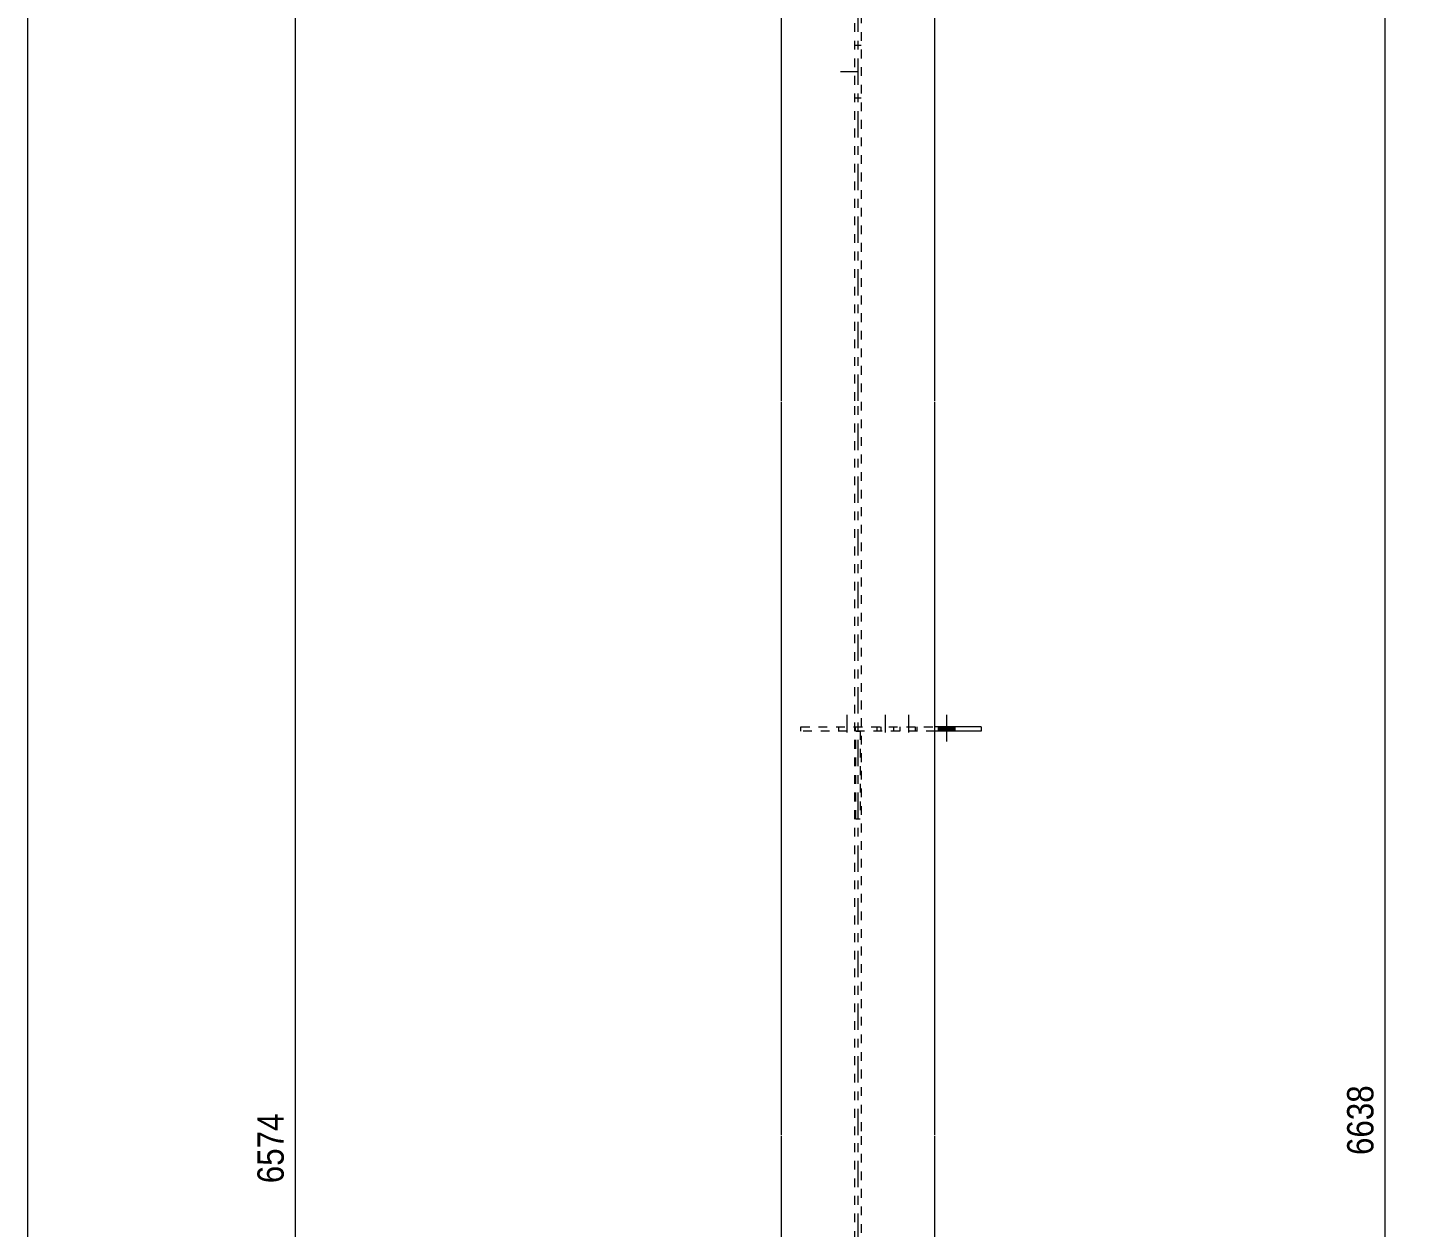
# Model space of a CAD drawing. Header units: millimetres. Extents: x 2 to 825, y 1 to 579.
# Drawn here: x 5 to 161.9, y 290 to 426.6 of the extents above; entities that cross this region are included whole.
import ezdxf

# ---------------------------------------------------------------- set-up
doc = ezdxf.new("R2010")
doc.units = ezdxf.units.MM
for name, pattern in [('XKITLINE00', [0]), ('XKITLINE01', [4, 1, -1, 1, -1]), ('XKITLINE02', [4, 2, -2]), ('XKITLINE03', [6, 3, -1, 1, -1])]:
    doc.linetypes.add(name, pattern=pattern)
for name, color, linetype, lineweight in [('Bolt', 3, 'Continuous', 0), ('Dimensions', 7, 'Continuous', 0), ('DrawingSheet', 5, 'Continuous', 0), ('Part', 2, 'Continuous', 0)]:
    doc.layers.add(name, color=color, linetype=linetype, lineweight=lineweight)
doc.styles.add('ARIAL', font='ARIAL.TTF')

# ---------------------------------------------------------------- blocks, each defined once
blk = doc.blocks.new('*A48')
at = {"layer": 'Bolt', "color": 3, "linetype": 'XKITLINE02', "lineweight": 0}
for p, q in [((99.15, 424.57), (99.85, 424.57)), ((97.5, 421.57), (101.5, 421.57)), ((99.15, 418.57), (99.85, 418.57)), ((99.15, 181.99), (99.85, 181.99)), ((97.5, 178.99), (101.5, 178.99)), ((99.15, 175.99), (99.85, 175.99))]:
    blk.add_line(p, q, dxfattribs=at)
blk = doc.blocks.new('*A54')
at = {"layer": 'Bolt'}
blk.add_hatch(color=3, dxfattribs=at).paths.add_polyline_path([(110.53, 346.99), (110.53, 346.49), (108.62, 346.49), (108.62, 346.99)], flags=17)
at = {"layer": 'Bolt', "color": 3, "linetype": 'XKITLINE02', "lineweight": 0}
for p, q in [((98.22, 348.33), (98.22, 345.33)), ((102.57, 348.33), (102.57, 345.33)), ((105.23, 348.33), (105.23, 345.33)), ((97.27, 346.99), (97.27, 346.49)), ((99.17, 346.99), (99.17, 346.49)), ((101.62, 346.99), (101.62, 346.49)), ((103.52, 346.99), (103.52, 346.49)), ((104.27, 346.99), (104.27, 346.49)), ((106.18, 346.99), (106.18, 346.49))]:
    blk.add_line(p, q, dxfattribs=at)
at = {"layer": 'Bolt', "color": 3, "linetype": 'XKITLINE00', "lineweight": 0}
for p, q in [((109.58, 348.33), (109.58, 345.33)), ((108.62, 346.99), (108.62, 346.49)), ((110.53, 346.99), (110.53, 346.49))]:
    blk.add_line(p, q, dxfattribs=at)
blk = doc.blocks.new('*A58')
at = {"layer": 'Part', "color": 7, "linetype": 'XKITLINE03', "lineweight": 0}
for p, q in [((99.5, 384.07), (99.5, 480.33)), ((99.5, 300.49), (99.5, 383.97)), ((99.5, 216.59), (99.5, 300.39))]:
    blk.add_line(p, q, dxfattribs=at)
at = {"layer": 'Part', "color": 2, "linetype": 'XKITLINE00', "lineweight": 0}
for p, q in [((90.75, 472.17), (90.75, 384.07)), ((108.25, 384.07), (108.25, 472.17)), ((90.75, 383.97), (90.75, 300.49)), ((108.25, 300.49), (108.25, 383.97)), ((90.75, 300.39), (90.75, 216.59)), ((108.25, 216.59), (108.25, 300.39))]:
    blk.add_line(p, q, dxfattribs=at)
at = {"layer": 'Part', "color": 7, "linetype": 'XKITLINE01', "lineweight": 0}
for p, q in [((99.15, 384.07), (99.15, 472.06)), ((99.85, 472.06), (99.85, 384.07)), ((99.15, 300.49), (99.15, 383.97)), ((99.85, 383.97), (99.85, 300.49)), ((99.15, 216.59), (99.15, 300.39)), ((99.85, 300.39), (99.85, 216.59))]:
    blk.add_line(p, q, dxfattribs=at)
blk = doc.blocks.new('*A70')
at = {"layer": 'Part', "color": 7, "linetype": 'XKITLINE01', "lineweight": 0}
for p, q in [((99.25, 346.49), (99.75, 346.49)), ((99.25, 336.49), (99.25, 346.49)), ((99.25, 346.49), (99.75, 346.49)), ((99.75, 346.49), (99.75, 336.49)), ((99.75, 336.49), (99.25, 336.49))]:
    blk.add_line(p, q, dxfattribs=at)
blk = doc.blocks.new('*A71')
at = {"layer": 'Part', "color": 7, "linetype": 'XKITLINE01', "lineweight": 0}
for p, q in [((93, 346.49), (93, 346.99)), ((93, 346.99), (108.25, 346.99)), ((102.12, 346.49), (102.12, 346.99)), ((106, 346.99), (106, 346.49)), ((108.25, 346.49), (93, 346.49))]:
    blk.add_line(p, q, dxfattribs=at)
at = {"layer": 'Part', "color": 2, "linetype": 'XKITLINE00', "lineweight": 0}
for p, q in [((113.5, 346.99), (108.25, 346.99)), ((113.5, 346.99), (113.5, 346.49)), ((113.5, 346.49), (108.25, 346.49))]:
    blk.add_line(p, q, dxfattribs=at)
blk = doc.blocks.new('*A149')
at = {"layer": 'DrawingSheet', "color": 5, "linetype": 'XKITLINE00', "lineweight": 0}
blk.add_line((5, 579), (5, 5), dxfattribs=at)
blk = doc.blocks.new('*A238')
at = {"layer": 'Dimensions', "color": 7, "linetype": 'XKITLINE00', "lineweight": 0}
for p, q in [((90.15, 437.98), (32.65, 437.98)), ((34.65, 438.83), (36.35, 437.13)), ((35.5, 160.99), (35.5, 437.98)), ((34.65, 161.84), (36.35, 160.14)), ((89.75, 160.99), (32.65, 160.99))]:
    blk.add_line(p, q, dxfattribs=at)
at = {"layer": 'Dimensions', "color": 3}
for p in [(35.5, 437.98), (35.5, 160.99)]:
    blk.add_point(p, dxfattribs=at)
at = {"layer": 'Dimensions', "color": 3, "style": 'ARIAL', "width": 0.85}
blk.add_text('6574', height=3, dxfattribs=at).set_placement((36.8, 439.18))
blk.add_text('6574', height=3, rotation=90.0002, dxfattribs=at).set_placement((34.15, 295.04))
blk = doc.blocks.new('*A242')
at = {"layer": 'Dimensions', "color": 7, "linetype": 'XKITLINE00', "lineweight": 0}
for p, q in [((105.5, 444.41), (161.9, 444.41)), ((158.65, 445.26), (160.35, 443.56)), ((159.5, 160.99), (159.5, 444.41)), ((159.5, 168.21), (159.5, 160.99)), ((159, 163.49), (159.5, 160.99)), ((160, 163.49), (159.5, 160.99)), ((158.65, 161.84), (160.35, 160.14)), ((109.25, 160.99), (161.9, 160.99)), ((109.25, 160.99), (161.9, 160.99))]:
    blk.add_line(p, q, dxfattribs=at)
at = {"layer": 'Dimensions', "color": 3}
for p in [(159.5, 444.41), (159.5, 160.99)]:
    blk.add_point(p, dxfattribs=at)
at = {"layer": 'Dimensions', "color": 7}
blk.add_point((159.5, 160.99), dxfattribs=at)
at = {"layer": 'Dimensions', "color": 3, "style": 'ARIAL', "width": 0.85}
blk.add_text('6638', height=3, dxfattribs=at).set_placement((144.8, 445.61))
for s, p in [('6638', (158.15, 298.25)), ('RD', (158.3, 162.44))]:
    blk.add_text(s, height=3, rotation=90.0002, dxfattribs=at).set_placement(p)

msp = doc.modelspace()

# ---------------------------------------------------------------- block references
at = {"lineweight": 0}
for name in ['*A149', '*A242', '*A238', '*A48', '*A54', '*A71', '*A70']:
    msp.add_blockref(name, (0, 0), dxfattribs=at)
at = {"layer": 'Part', "lineweight": 0}
msp.add_blockref('*A58', (0, 0), dxfattribs=at)

doc.saveas('drawing.dxf')
